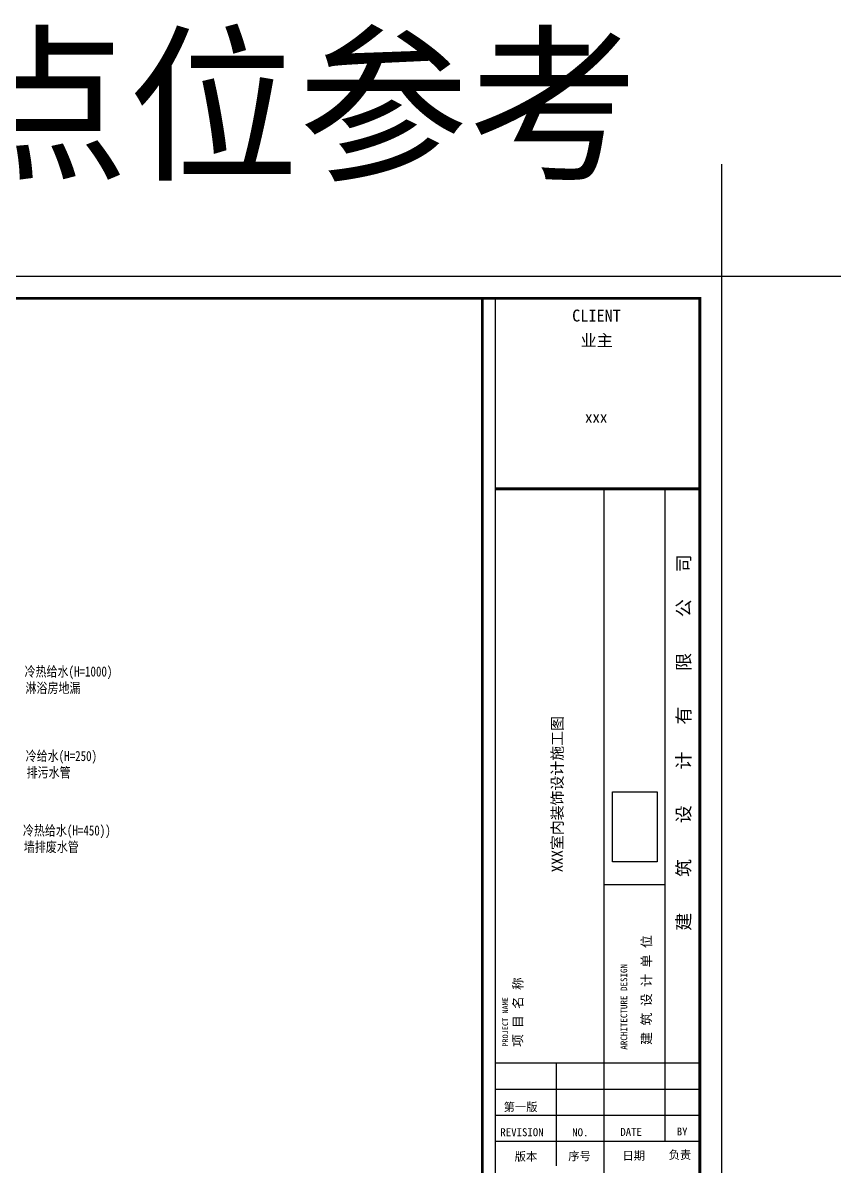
# Model space of a CAD drawing. Header units: millimetres. Extents: x 34817 to 170845, y 26625 to 47482.
# Drawn here: x 71301 to 80160, y 34998 to 47482 of the extents above; entities that cross this region are included whole.
import ezdxf
from ezdxf.enums import TextEntityAlignment as Align

# ---------------------------------------------------------------- set-up
doc = ezdxf.new("R2010")
doc.units = ezdxf.units.MM
doc.layers.get('0').update_dxf_attribs({"color": 142})
for name, color, linetype in [('A-LIBRARY-图框', 13, 'Continuous'), ('【公众号：Design大数据】加微信：koomoo88', 120, 'Continuous'), ('插座图层', 1, 'Continuous')]:
    doc.layers.add(name, color=color, linetype=linetype)
doc.styles.add('-宋体', font='simhei_0.ttf', dxfattribs={"width": 0.8})
doc.styles.add('黑体', font='simhei_0.ttf')
picture_1 = doc.add_image_def('image1.jpg', size_in_pixel=(828, 1296))

# ---------------------------------------------------------------- blocks, each defined once
blk = doc.blocks.new('A$A20FB58630')
for p, q in [((557.47, 6.98), (557.47, 413.02)), ((557.47, 351.91), (623.11, 351.91)), ((592.38, 87.78), (592.38, 351.91)), ((611.93, 142.44), (611.93, 351.91)), ((592.38, 224.99), (611.93, 224.99)), ((623.11, 167.58), (557.47, 167.58)), ((577.12, 134.63), (577.12, 167.58)), ((623.11, 159.2), (557.47, 159.2)), ((623.11, 150.82), (557.47, 150.82)), ((623.11, 142.44), (557.47, 142.44))]:
    blk.add_line(p, q)
at = {"const_width": 0.938}
blk.add_lwpolyline([(43.07, 6.98), (623.11, 6.98), (623.11, 413.02), (43.07, 413.02)], close=True, dxfattribs=at)
for points in [[(553.28, 6.98), (553.28, 413.02)], [(623.11, 351.91), (557.47, 351.91)]]:
    blk.add_lwpolyline(points, dxfattribs=at)
at = {"layer": 'A-LIBRARY-图框', "color": 1}
for p, q in [((630.09, -36.09), (630.09, 456.09)), ((666.17, 420), (0, 420))]:
    blk.add_line(p, q, dxfattribs=at)
at = {"style": '黑体'}
for s, height, p in [('CLIENT', 3.824, (582.11, 405.58)), ('业主', 3.801, (584.8, 397.62)), ('第一版', 2.655, (560.13, 152.21)), ('REVISION', 2.549, (559.08, 144.19)), ('NO.', 2.549, (582.13, 144.17)), ('DATE', 2.549, (597.57, 144.29)), ('BY', 2.549, (615.66, 144.41)), ('序号', 2.655, (580.87, 136.45)), ('日期', 2.655, (598.25, 136.61)), ('负责', 2.655, (613.06, 136.85)), ('版本', 2.655, (563.66, 136.34))]:
    blk.add_text(s, height=height, dxfattribs=at).set_placement(p)
blk.add_text(' 建    筑    设    计   有    限    公   司', height=4.223, rotation=90, dxfattribs=at).set_placement((617.79, 269.06), align=Align.MIDDLE)
at = {"lineweight": 9, "style": '黑体'}
blk.add_text('建 筑 设 计 单 位', height=3.0405, rotation=90, dxfattribs=at).set_placement((607.47, 173.46))
at = {"style": '黑体'}
for s, height, p in [('ARCHITECTURE DESIGN', 2.1284, (599.77, 171.94)), ('项 目 名 称', 2.974, (566.18, 172.86, -202.7)), ('PROJECT NAME', 1.7736, (561.53, 172.89, -202.7))]:
    blk.add_text(s, height=height, rotation=90, dxfattribs=at).set_placement(p)
for tag, height, p in [('XXX', 3.5, (589.83, 374.91)), ('材料清单', 2.5, (592.38, 64.41)), ('1:60', 2.5, (579.33, 35.91)), ('2019.05', 2.5, (611.83, 35.91)), ('PL-00', 2.5, (592.33, 26.91))]:
    blk.add_attdef(tag, text='', height=height, dxfattribs=at).set_placement(p, align=Align.MIDDLE_CENTER)
blk.add_attdef('XXX室内装饰设计施工图', text='', height=3.5, rotation=90, dxfattribs=at).set_placement((577.33, 253.91), align=Align.MIDDLE_CENTER)

msp = doc.modelspace()

# ---------------------------------------------------------------- block references
at = {"layer": 'A-LIBRARY-图框'}
ref = msp.add_blockref('A$A20FB58630', (57488.5, 30418.1), dxfattribs=dict(at, xscale=34.03219720310778, yscale=34.03219720310778, zscale=34.03219720310778))
ref.add_attrib('XXX室内装饰设计施工图', 'XXX室内装饰设计施工图', dxfattribs={"layer": '0', "height": 119.113, "rotation": 90, "style": '黑体'}).set_placement((77136.1, 39059.3), align=Align.MIDDLE_CENTER)
ref.add_attrib('XXX', 'xxx', dxfattribs={"layer": '0', "height": 119.11, "style": '黑体'}).set_placement((77561.5, 43177.2), align=Align.MIDDLE_CENTER)
at = {"layer": 'A-LIBRARY-图框', "xscale": 34.03219720310778, "yscale": 34.03219720310778, "zscale": 34.03219720310778}
msp.add_blockref('A$A20FB58630', (80159.9, 30418.1), dxfattribs=at)

# ---------------------------------------------------------------- texts
at = {"layer": '【公众号：Design大数据】加微信：koomoo88', "style": '黑体'}
msp.add_text('全屋插给排水点位参考', height=1361.29, dxfattribs=at).set_placement((59455, 45902.1))
at = {"layer": '插座图层', "color": 20, "linetype": 'ByBlock', "ltscale": 500, "style": '-宋体', "width": 0.8}
for s, height, p in [('冷热给水(H=1000)', 110.048, (71319.1, 40344.6)), ('淋浴房地漏', 110.05, (71329.1, 40164.6)), ('冷给水(H=250)', 110.05, (71331.6, 39421.9)), ('排污水管', 110.05, (71341.6, 39241.9)), ('冷热给水(H=450))', 110.048, (71301.1, 38608.6)), ('墙排废水管', 110.05, (71311.1, 38428.6))]:
    msp.add_text(s, height=height, dxfattribs=at).set_placement(p)

# ---------------------------------------------------------------- pictures from other files: only their frames are drawn
image = msp.add_image(picture_1, insert=(77740, 38320), size_in_units=(488.6, 764.7))
image.dxf.flags = 7

doc.saveas('drawing.dxf')
